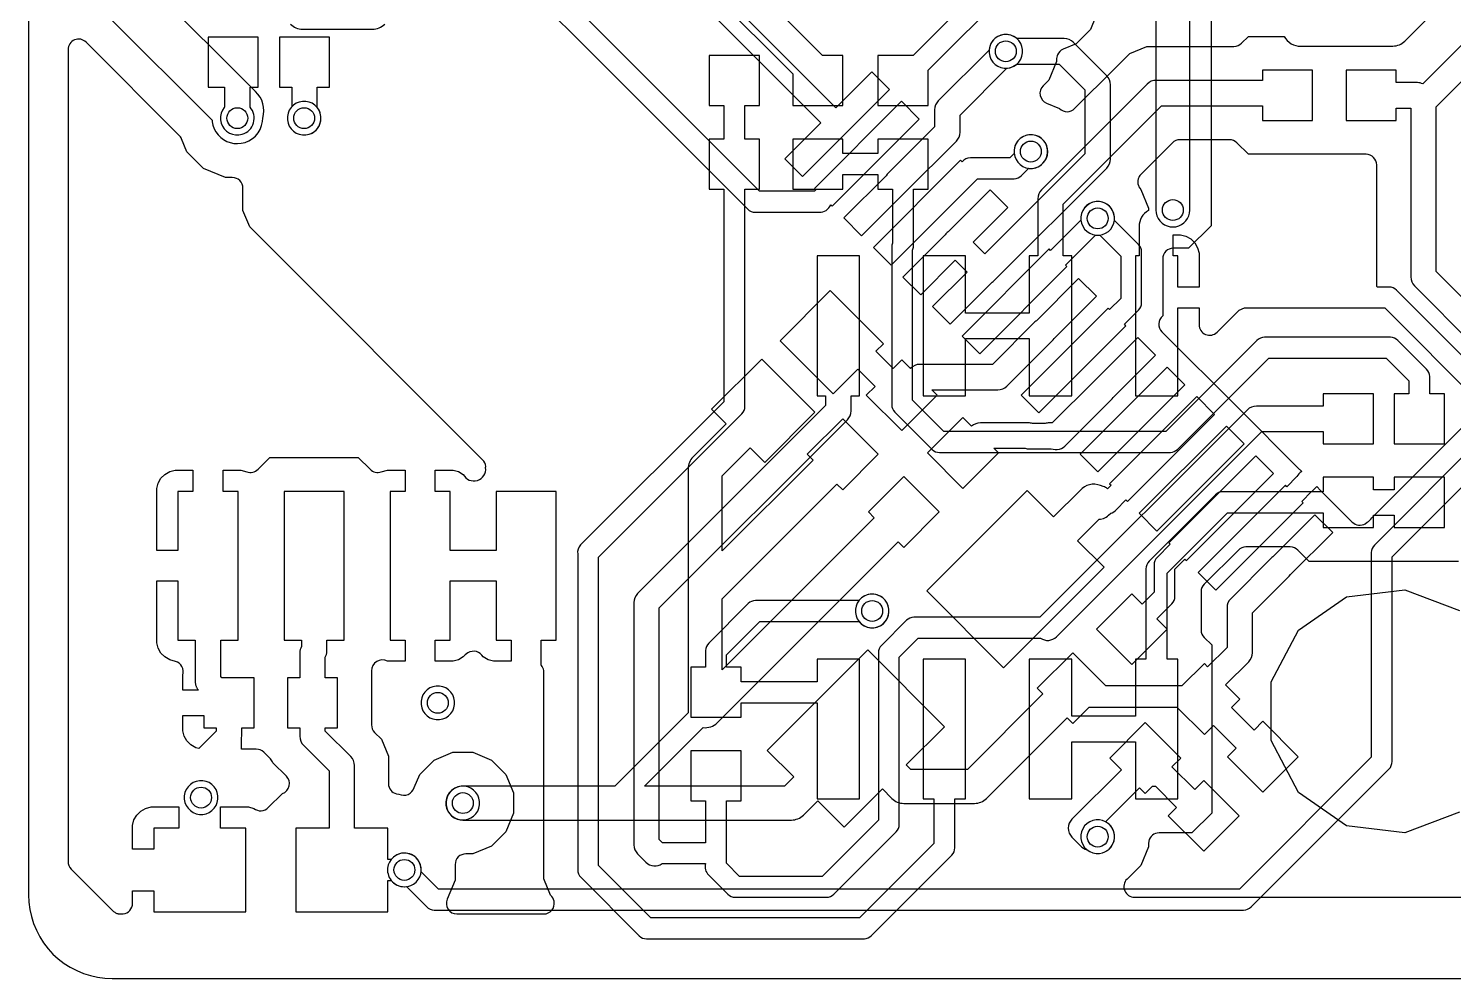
# Model space of a CAD drawing. Header units: millimetres. Extents: x 2.7 to 40, y 1.2 to 40.3.
# Drawn here: x 2.7 to 19.76, y 1.2 to 12.57 of the extents above; entities that cross this region are included whole.
import ezdxf

# ---------------------------------------------------------------- set-up
doc = ezdxf.new("R2010")
doc.units = ezdxf.units.MM

msp = doc.modelspace()

# ---------------------------------------------------------------- linework, layer by layer
at = {"layer": '16_copper'}
for points in [[(9.956, 13.923), (11.85, 12.03), (11.85, 11.65), (12.45, 11.65), (12.45, 12.25), (12.204, 12.25), (10.303, 14.151)], [(19.833, 3.193), (19.177, 2.945), (18.48, 3.029), (17.903, 3.428), (17.577, 4.049), (17.577, 4.751), (17.903, 5.372), (18.48, 5.771), (19.177, 5.855), (19.833, 5.607)]]:
    msp.add_lwpolyline(points, dxfattribs=at)
for points in [[(15.475, 12.707), (15.415, 12.562), (15.244, 12.391), (15.086, 12.326, 0.201007), (15.018, 12.256), (15.013, 12.245, 0.111712), (15.008, 12.179), (14.915, 11.956), (14.846, 11.887, 0.534515), (14.888, 11.68), (15.044, 11.615, 0.415932), (15.224, 11.615), (15.708, 12.099), (15.883, 12.274), (16.089, 12.359), (17.131, 12.359, 0.198917), (17.221, 12.396), (17.305, 12.479), (17.733, 12.479, 0.298395), (17.933, 12.363), (19.034, 12.363, 0.198912), (19.177, 12.423), (20.135, 13.381, 0.198912)], [(14.216, 13.174), (13.292, 12.25), (12.869, 12.25), (12.869, 11.65), (13.469, 11.65), (13.469, 12.073), (14.429, 13.034, 0.198912)], [(3.651, 12.722), (4.897, 11.477), (4.898, 11.456), (4.908, 11.414), (4.923, 11.373), (4.944, 11.335), (4.97, 11.3), (5.001, 11.269), (5.036, 11.243), (5.074, 11.222), (5.115, 11.207), (5.158, 11.198), (5.201, 11.195), (5.245, 11.199, 0.333899), (5.502, 11.459), (5.505, 11.5, 0.286625), (5.416, 11.82), (4.172, 13.064)], [(20.467, 12.983), (19.394, 11.909, 0.114395), (19.327, 11.925), (19.073, 11.925), (19.073, 12.073), (18.473, 12.073), (18.473, 11.473), (19.073, 11.473), (19.073, 11.621), (19.248, 11.621), (19.248, 9.6, 0.198912), (19.292, 9.492), (19.992, 8.792, 0.198912)], [(20.163, 9.052), (19.552, 9.663), (19.552, 11.637), (20.727, 12.812, 0.198912)], [(5.836, 12.625, 0.198912), (5.98, 12.565), (6.82, 12.565, 0.198912), (6.964, 12.625)], [(20.177, 8.341), (19.076, 9.442, 0.198912), (18.988, 9.478), (18.846, 9.478), (18.841, 9.489), (18.841, 10.94, 0.414214), (18.714, 11.067), (17.305, 11.067), (17.167, 11.204, 0.198912), (17.077, 11.241), (16.484, 11.241, 0.198912), (16.394, 11.204), (16.015, 10.824, 0.055545), (15.997, 10.802), (15.991, 10.791, 0.283547), (16.015, 10.644), (16.108, 10.421), (16.108, 10.395, 0.289777), (15.997, 10.2), (15.997, 9.851), (15.951, 9.851), (15.951, 8.175), (16.459, 8.175), (16.459, 9.228), (16.713, 9.228), (16.713, 9.027, 0.668179), (16.93, 8.938), (17.195, 9.202), (17.257, 9.228), (18.936, 9.228), (20.056, 8.108)], [(19.818, 6.194), (18.032, 6.194), (17.896, 6.329, 0.198912), (17.806, 6.367), (17.274, 6.367, 0.198912), (17.184, 6.329), (16.776, 5.921, 0.198912), (16.738, 5.831), (16.738, 5.373, 0.198917), (16.776, 5.283), (16.865, 5.194), (16.865, 3.18), (16.627, 2.942), (16.235, 2.942, 0.3458), (16.111, 2.845), (16.108, 2.818, 0.070407), (16.108, 2.777), (16.015, 2.554), (15.851, 2.39, 0.668179), (15.941, 2.173), (28.1, 2.173, 0.198912)]]:
    msp.add_lwpolyline(points, format="xyb", dxfattribs=at)
for points in [[(14.459, 12.107), (14.495, 12.122), (14.528, 12.144), (14.556, 12.172), (14.578, 12.205), (14.593, 12.241), (14.601, 12.28), (14.601, 12.32), (14.593, 12.359), (14.578, 12.395), (14.556, 12.428), (14.528, 12.456), (14.495, 12.478), (14.459, 12.493), (14.42, 12.501), (14.38, 12.501), (14.341, 12.493), (14.305, 12.478), (14.272, 12.456), (14.244, 12.428), (14.222, 12.395), (14.207, 12.359), (14.199, 12.32), (14.199, 12.28), (14.207, 12.241), (14.222, 12.205), (14.244, 12.172), (14.272, 12.144), (14.305, 12.122), (14.341, 12.107), (14.38, 12.099), (14.42, 12.099)], [(6.059, 11.307), (6.095, 11.322), (6.128, 11.344), (6.156, 11.372), (6.178, 11.405), (6.193, 11.441), (6.201, 11.48), (6.201, 11.52), (6.193, 11.559), (6.178, 11.595), (6.156, 11.628), (6.128, 11.656), (6.095, 11.678), (6.059, 11.693), (6.02, 11.701), (5.98, 11.701), (5.941, 11.693), (5.905, 11.678), (5.872, 11.656), (5.844, 11.628), (5.822, 11.595), (5.807, 11.559), (5.799, 11.52), (5.799, 11.48), (5.807, 11.441), (5.822, 11.405), (5.844, 11.372), (5.872, 11.344), (5.905, 11.322), (5.941, 11.307), (5.98, 11.299), (6.02, 11.299)], [(14.759, 10.907), (14.795, 10.922), (14.828, 10.944), (14.856, 10.972), (14.878, 11.005), (14.893, 11.041), (14.901, 11.08), (14.901, 11.12), (14.893, 11.159), (14.878, 11.195), (14.856, 11.228), (14.828, 11.256), (14.795, 11.278), (14.759, 11.293), (14.72, 11.301), (14.68, 11.301), (14.641, 11.293), (14.605, 11.278), (14.572, 11.256), (14.544, 11.228), (14.522, 11.195), (14.507, 11.159), (14.499, 11.12), (14.499, 11.08), (14.507, 11.041), (14.522, 11.005), (14.544, 10.972), (14.572, 10.944), (14.605, 10.922), (14.641, 10.907), (14.68, 10.899), (14.72, 10.899)], [(15.559, 10.107), (15.595, 10.122), (15.628, 10.144), (15.656, 10.172), (15.678, 10.205), (15.693, 10.241), (15.701, 10.28), (15.701, 10.32), (15.693, 10.359), (15.678, 10.395), (15.656, 10.428), (15.628, 10.456), (15.595, 10.478), (15.559, 10.493), (15.52, 10.501), (15.48, 10.501), (15.441, 10.493), (15.405, 10.478), (15.372, 10.456), (15.344, 10.428), (15.322, 10.395), (15.307, 10.359), (15.299, 10.32), (15.299, 10.28), (15.307, 10.241), (15.322, 10.205), (15.344, 10.172), (15.372, 10.144), (15.405, 10.122), (15.441, 10.107), (15.48, 10.099), (15.52, 10.099)], [(16.459, 9.478), (16.459, 9.851), (16.403, 9.851), (16.403, 10.105), (16.492, 10.105), (16.557, 10.088), (16.615, 10.054), (16.662, 10.007), (16.696, 9.949), (16.713, 9.885), (16.713, 9.478)], [(4.235, 6.322), (4.235, 7.065), (4.252, 7.13), (4.286, 7.188), (4.333, 7.235), (4.391, 7.269), (4.456, 7.286), (4.669, 7.286), (4.669, 7.032), (4.489, 7.032), (4.489, 6.322)], [(4.702, 3.963), (4.644, 3.997), (4.597, 4.044), (4.563, 4.102), (4.546, 4.167), (4.546, 4.35), (4.8, 4.35), (4.8, 4.2), (4.948, 4.2), (4.948, 4.163), (4.738, 3.954)], [(7.959, 3.107), (7.995, 3.122), (8.028, 3.144), (8.056, 3.172), (8.078, 3.205), (8.093, 3.241), (8.101, 3.28), (8.101, 3.32), (8.093, 3.359), (8.078, 3.395), (8.056, 3.428), (8.028, 3.456), (7.995, 3.478), (7.959, 3.493), (7.92, 3.501), (7.88, 3.501), (7.841, 3.493), (7.805, 3.478), (7.772, 3.456), (7.744, 3.428), (7.722, 3.395), (7.707, 3.359), (7.699, 3.32), (7.699, 3.28), (7.707, 3.241), (7.722, 3.205), (7.744, 3.172), (7.772, 3.144), (7.805, 3.122), (7.841, 3.107), (7.88, 3.099), (7.92, 3.099)], [(3.946, 2.75), (3.946, 3.033), (3.963, 3.098), (3.997, 3.156), (4.044, 3.203), (4.102, 3.237), (4.167, 3.254), (4.5, 3.254), (4.5, 3), (4.2, 3), (4.2, 2.75)], [(15.559, 2.705), (15.595, 2.72), (15.628, 2.742), (15.656, 2.77), (15.678, 2.803), (15.693, 2.839), (15.701, 2.878), (15.701, 2.918), (15.693, 2.957), (15.678, 2.993), (15.656, 3.026), (15.628, 3.054), (15.595, 3.076), (15.559, 3.091), (15.52, 3.099), (15.48, 3.099), (15.441, 3.091), (15.405, 3.076), (15.372, 3.054), (15.344, 3.026), (15.322, 2.993), (15.307, 2.957), (15.299, 2.918), (15.299, 2.878), (15.307, 2.839), (15.322, 2.803), (15.344, 2.77), (15.372, 2.742), (15.405, 2.72), (15.441, 2.705), (15.48, 2.697), (15.52, 2.697)]]:
    msp.add_lwpolyline(points, close=True, dxfattribs=at)
for points in [[(3.832, 1.974, 0.384428), (3.946, 2.1), (3.946, 2.25), (4.2, 2.25), (4.2, 2), (5.3, 2), (5.3, 3), (5, 3), (5, 3.254), (5.333, 3.254), (5.398, 3.237, 0.389213), (5.571, 3.246), (5.739, 3.414, 0.551035), (5.787, 3.623), (5.626, 3.783, 0.105286), (5.597, 3.828), (5.516, 3.909, 0.198912), (5.427, 3.946), (5.25, 3.946), (5.25, 4.073, 0.044447), (5.252, 4.1), (5.252, 4.2), (5.4, 4.2), (5.4, 4.8), (5.016, 4.8), (5.001, 4.814), (5.001, 5.252), (5.209, 5.252), (5.209, 7.032), (5.029, 7.032), (5.029, 7.286), (5.242, 7.286), (5.313, 7.267, 0.29505), (5.448, 7.296), (5.591, 7.438), (6.647, 7.438), (6.79, 7.296, 0.286086), (6.922, 7.266), (6.996, 7.286), (7.209, 7.286), (7.209, 7.032), (7.029, 7.032), (7.029, 5.252), (7.209, 5.252), (7.209, 4.998), (6.996, 4.998, 0.568261), (6.806, 4.883), (6.806, 4.236, 0.198912), (6.844, 4.147), (6.924, 4.067), (7.009, 3.861), (7.009, 3.533, 0.3458), (7.106, 3.41), (7.134, 3.406, 0.44338), (7.319, 3.485), (7.385, 3.644), (7.556, 3.815), (7.779, 3.908), (8.021, 3.908), (8.244, 3.815), (8.415, 3.644), (8.508, 3.421), (8.508, 3.179), (8.415, 2.956), (8.244, 2.785), (8.021, 2.692), (7.935, 2.692, 0.414214), (7.808, 2.565), (7.808, 2.379), (7.712, 2.149, 0.534511), (7.829, 1.973), (8.869, 1.973, 0.457389), (8.994, 2.118), (8.993, 2.126, 0.150376), (8.95, 2.199), (8.869, 2.394), (8.869, 4.871, 0.137211), (8.85, 4.936), (8.843, 4.948, 0.009261), (8.839, 4.952), (8.839, 5.252), (9.019, 5.252), (9.019, 7.032), (8.299, 7.032), (8.299, 6.322), (7.749, 6.322), (7.749, 7.032), (7.569, 7.032), (7.569, 7.286), (7.782, 7.286), (7.847, 7.269), (7.905, 7.235, 0.846862), (8.173, 7.317), (8.174, 7.33, 0.176836), (8.137, 7.409), (5.516, 10.03), (5.348, 10.198), (5.267, 10.394), (5.267, 10.662, 0.414214), (5.14, 10.789), (5.059, 10.789), (4.797, 10.897), (4.597, 11.097), (4.533, 11.253, 0.098492), (4.505, 11.294), (3.39, 12.409, 0.668179), (3.173, 12.319), (3.173, 2.6, 0.198912), (3.21, 2.51), (3.71, 2.01), (3.714, 2.007), (3.718, 2.003), (3.725, 1.998), (3.732, 1.993), (3.737, 1.99), (3.742, 1.987), (3.75, 1.984), (3.757, 1.98), (3.763, 1.979), (3.768, 1.977), (3.775, 1.976), (3.785, 1.974), (3.794, 1.974), (3.8, 1.973), (3.819, 1.973)], [(12.707, 1.676, 0.185346), (12.788, 1.712), (13.753, 2.677, 0.198912), (13.79, 2.765), (13.79, 3.349), (13.919, 3.349), (13.919, 5.025), (13.411, 5.025), (13.411, 3.349), (13.54, 3.349), (13.54, 2.817), (12.648, 1.925), (10.152, 1.925), (9.525, 2.552), (9.525, 6.245), (11.24, 7.96, 0.198912), (11.277, 8.05), (11.277, 10.65), (11.45, 10.65), (11.45, 11.25), (11.277, 11.25), (11.277, 11.65), (11.45, 11.65), (11.45, 12.25), (10.85, 12.25), (10.85, 11.65), (11.023, 11.65), (11.023, 11.25), (10.85, 11.25), (10.85, 10.65), (11.023, 10.65), (11.023, 8.103), (9.31, 6.39, 0.238728), (9.275, 6.281), (9.275, 2.5, 0.198912), (9.312, 2.412), (10.012, 1.712, 0.198912), (10.1, 1.675), (12.7, 1.675)], [(13.919, 8.861), (14.681, 8.861), (14.681, 8.175), (15.189, 8.175), (15.189, 9.851), (15.087, 9.851), (15.087, 10.472), (16.263, 11.648), (17.473, 11.648), (17.473, 11.473), (18.073, 11.473), (18.073, 12.073), (17.473, 12.073), (17.473, 11.952), (16.2, 11.952, 0.198912), (16.092, 11.908), (14.827, 10.643, 0.198912), (14.783, 10.535), (14.783, 9.851), (14.681, 9.851), (14.681, 9.165), (13.919, 9.165), (13.919, 9.851), (13.411, 9.851), (13.411, 8.175), (13.919, 8.175)], [(16.373, 7.499, 0.185346), (16.455, 7.534), (17.547, 8.627), (18.953, 8.627), (19.225, 8.355), (19.225, 8.2), (19.05, 8.2), (19.05, 7.6), (19.65, 7.6), (19.65, 8.2), (19.475, 8.2), (19.475, 8.406, 0.198912), (19.438, 8.495), (19.093, 8.84, 0.198912), (19.004, 8.877), (17.496, 8.877, 0.198912), (17.407, 8.84), (16.315, 7.748), (13.658, 7.748), (13.284, 8.122), (13.284, 9.918, 0.091621), (13.294, 9.966), (13.294, 10.65), (13.469, 10.65), (13.469, 11.25), (12.869, 11.25), (12.869, 11.075), (12.45, 11.075), (12.45, 11.25), (11.85, 11.25), (11.85, 10.65), (12.45, 10.65), (12.45, 10.825), (12.869, 10.825), (12.869, 10.65), (13.044, 10.65), (13.044, 10.003, 0.098257), (13.034, 9.956), (13.034, 8.07, 0.198912), (13.071, 7.982), (13.518, 7.534, 0.198912), (13.607, 7.498), (16.366, 7.498)], [(11.231, 3.327), (11.231, 3.927), (10.631, 3.927), (10.631, 3.327), (10.806, 3.327), (10.806, 2.825), (10.291, 2.825), (10.252, 2.863), (10.252, 5.637), (12.503, 7.887, 0.198912), (12.547, 7.995), (12.547, 8.175), (12.649, 8.175), (12.649, 9.851), (12.141, 9.851), (12.141, 8.175), (12.243, 8.175), (12.243, 8.058), (9.992, 5.808, 0.198912), (9.948, 5.7), (9.948, 2.8, 0.198912), (9.992, 2.692), (10.092, 2.592, 0.362477), (10.287, 2.575), (10.806, 2.575, 0.296246), (10.843, 2.439), (11.073, 2.208, 0.198912), (11.161, 2.172), (12.253, 2.172, 0.198912), (12.342, 2.208), (13.088, 2.955, 0.198912), (13.125, 3.043), (13.125, 5.048), (13.352, 5.275), (14.814, 5.275, 0.361553), (15.008, 5.292), (17.463, 7.748), (18.2, 7.748), (18.2, 7.6), (18.8, 7.6), (18.8, 8.2), (18.2, 8.2), (18.2, 8.052), (17.4, 8.052, 0.198912), (17.292, 8.008), (14.809, 5.525), (13.3, 5.525, 0.198912), (13.212, 5.488), (12.912, 5.188, 0.198912), (12.875, 5.1), (12.875, 3.095), (12.202, 2.422), (11.213, 2.422), (11.056, 2.579), (11.056, 3.327)], [(15.189, 4.035), (15.951, 4.035), (15.951, 3.349), (16.459, 3.349), (16.459, 5.025), (16.332, 5.025), (16.332, 6.052), (17.053, 6.773), (18.2, 6.773), (18.2, 6.6), (18.8, 6.6), (18.8, 6.748), (19.05, 6.748), (19.05, 6.6), (19.65, 6.6), (19.65, 7.2), (19.05, 7.2), (19.05, 7.052), (18.8, 7.052), (18.8, 7.2), (18.2, 7.2), (18.2, 7.027), (17, 7.027, 0.198912), (16.91, 6.99), (16.115, 6.195, 0.198912), (16.078, 6.105), (16.078, 5.025), (15.951, 5.025), (15.951, 4.339), (15.189, 4.339), (15.189, 5.025), (14.681, 5.025), (14.681, 3.349), (15.189, 3.349)], [(7, 2.375), (7.042, 2.375, 0.915179), (7.378, 2.595), (7.356, 2.628, 0.478887), (7.042, 2.625), (7, 2.625), (7, 3), (6.602, 3), (6.602, 3.75, 0.198912), (6.558, 3.858), (6.252, 4.163), (6.252, 4.2), (6.4, 4.2), (6.4, 4.8), (6.252, 4.8), (6.252, 5.045, 0.126672), (6.271, 5.119), (6.271, 5.252), (6.479, 5.252), (6.479, 7.032), (5.759, 7.032), (5.759, 5.252), (5.967, 5.252), (5.967, 5.174, 0.114055), (5.948, 5.1), (5.948, 4.8), (5.8, 4.8), (5.8, 4.2), (5.948, 4.2), (5.948, 4.1, 0.198912), (5.992, 3.992), (6.298, 3.687), (6.298, 3), (5.9, 3), (5.9, 2), (7, 2)], [(4.735, 4.65), (4.546, 4.65), (4.546, 4.833, 0.43405), (4.458, 4.997), (4.391, 5.015), (4.333, 5.049), (4.286, 5.096), (4.252, 5.154), (4.235, 5.219), (4.235, 5.962), (4.489, 5.962), (4.489, 5.252), (4.697, 5.252), (4.697, 4.751), (4.697, 4.745), (4.697, 4.74), (4.699, 4.73), (4.7, 4.72), (4.701, 4.715), (4.702, 4.709), (4.706, 4.7), (4.709, 4.691), (4.712, 4.686), (4.714, 4.681), (4.719, 4.672), (4.724, 4.664), (4.728, 4.66), (4.731, 4.655)], [(7.569, 4.998), (7.569, 5.252), (7.749, 5.252), (7.749, 5.962), (8.299, 5.962), (8.299, 5.252), (8.479, 5.252), (8.479, 4.998), (8.266, 4.998), (8.201, 5.015), (8.143, 5.049, 0.431498), (7.96, 5.098), (7.959, 5.097, 0.124878), (7.905, 5.049), (7.847, 5.015), (7.782, 4.998)], [(12.649, 5.025), (12.141, 5.025), (12.141, 4.752), (11.231, 4.752), (11.231, 4.927), (11.056, 4.927), (11.056, 5.075), (11.456, 5.475), (12.642, 5.475, 0.915179), (12.978, 5.695), (12.956, 5.728, 0.478887), (12.642, 5.725), (11.404, 5.725, 0.198912), (11.316, 5.688), (10.843, 5.215, 0.198912), (10.806, 5.127), (10.806, 4.927), (10.631, 4.927), (10.631, 4.327), (11.231, 4.327), (11.231, 4.502), (12.141, 4.502), (12.141, 3.349), (12.649, 3.349)]]:
    msp.add_lwpolyline(points, format="xyb", close=True, dxfattribs=at)
at = {"layer": '1_copper'}
msp.add_lwpolyline([(7.51, 16.12), (12.186, 11.444), (11.754, 11.012), (11.966, 10.8), (13.009, 11.843), (12.797, 12.055), (12.366, 11.623), (7.727, 16.262)], dxfattribs=at)
for points in [[(6.91, 14.81), (11.31, 10.41, 0.198912), (11.4, 10.373), (12.161, 10.373), (12.167, 10.374, 0.329262), (12.304, 10.463), (12.32, 10.447), (13.363, 11.489), (13.151, 11.702), (12.108, 10.659), (12.124, 10.642), (12.109, 10.627), (11.453, 10.627), (7.127, 14.953)], [(16.857, 13.089), (16.857, 10.211), (16.589, 9.943), (16.406, 9.943, 0.414214), (16.279, 9.816), (16.279, 9.132, 0.44639), (16.269, 8.942), (17.19, 8.022), (17.19, 8.022), (17.897, 7.315), (17.943, 7.269, 0.15781), (17.885, 7.208), (17.765, 7.088), (17.747, 7.105), (16.704, 6.062), (16.916, 5.85), (17.959, 6.893), (17.942, 6.911), (18.061, 7.03, 0.040778), (18.076, 7.043), (18.123, 7.089), (18.169, 7.043), (18.548, 6.664, 0.345798), (18.704, 6.645), (18.726, 6.662, 0.136378), (18.78, 6.716), (19.982, 7.918, 0.198912)], [(20.112, 7.688), (18.812, 6.388, 0.198912), (18.775, 6.3), (18.775, 3.849), (17.196, 2.27), (7.607, 2.27), (7.4, 2.476, 0.915186), (7.007, 2.559), (6.999, 2.52, 0.478888), (7.224, 2.3), (7.467, 2.056, 0.198912), (7.555, 2.02), (17.247, 2.02, 0.198912), (17.336, 2.056), (18.988, 3.709, 0.198912), (19.025, 3.797), (19.025, 6.248), (20.252, 7.475)]]:
    msp.add_lwpolyline(points, format="xyb", dxfattribs=at)
for points in [[(16.437, 10.2, 0.361416), (16.603, 10.4), (16.603, 12.9, 1), (16.197, 12.9), (16.197, 10.4), (16.2, 10.365), (16.209, 10.33), (16.224, 10.298), (16.245, 10.269), (16.27, 10.244), (16.299, 10.223), (16.332, 10.209), (16.366, 10.2), (16.402, 10.197)], [(5.259, 11.307, 0.543249), (5.352, 11.632), (5.352, 11.87), (5.45, 11.87), (5.45, 12.47), (4.85, 12.47), (4.85, 11.87), (5.048, 11.87), (5.048, 11.632), (5.044, 11.628), (5.022, 11.595), (5.007, 11.559), (4.999, 11.52), (4.999, 11.48), (5.007, 11.441), (5.022, 11.405), (5.044, 11.372), (5.072, 11.344), (5.105, 11.322), (5.141, 11.307), (5.18, 11.299), (5.22, 11.299)], [(6.059, 11.307, 0.536486), (6.155, 11.629), (6.155, 11.87), (6.303, 11.87), (6.303, 12.47), (5.703, 12.47), (5.703, 11.87), (5.851, 11.87), (5.851, 11.635), (5.844, 11.628), (5.822, 11.595), (5.807, 11.559), (5.799, 11.52), (5.799, 11.48), (5.807, 11.441), (5.822, 11.405), (5.844, 11.372), (5.872, 11.344), (5.905, 11.322), (5.941, 11.307), (5.98, 11.299), (6.02, 11.299)], [(14.238, 9.536, 0.04228), (14.257, 9.552), (15.608, 10.902, 0.198912), (15.652, 11.01), (15.652, 11.9, 0.198912), (15.608, 12.008), (15.208, 12.408, 0.198912), (15.1, 12.452), (14.532, 12.452, 0.61794), (14.199, 12.314), (13.592, 11.708, 0.198912), (13.548, 11.6), (13.548, 11.395), (12.981, 10.828), (12.966, 10.81), (12.461, 10.305), (12.674, 10.093), (13.179, 10.598, 0.038623), (13.197, 10.613), (13.808, 11.224, 0.198912), (13.852, 11.332), (13.852, 11.537), (14.414, 12.099, 0.162208), (14.532, 12.148), (15.037, 12.148), (15.348, 11.837), (15.348, 11.073), (14.15, 9.875), (14.01, 10.015), (14.424, 10.429), (14.212, 10.641), (13.708, 10.138, 0.079006), (13.674, 10.104), (13.169, 9.598), (13.381, 9.386), (13.794, 9.8), (13.936, 9.658), (13.522, 9.244), (13.734, 9.032)], [(14.063, 10.775), (14.5, 10.775, 0.198912), (14.588, 10.812), (14.676, 10.9, 0.915186), (14.759, 11.293), (14.72, 11.301, 0.478888), (14.5, 11.076), (14.448, 11.025), (13.976, 11.025, 0.232923), (13.876, 10.977), (13.858, 10.995), (12.815, 9.952), (13.027, 9.739)], [(15.838, 9.015), (15.82, 9.032), (15.988, 9.2, 0.198912), (16.025, 9.289), (16.025, 9.9, 0.198912), (15.988, 9.988), (15.7, 10.276, 0.915186), (15.307, 10.359), (15.299, 10.32, 0.050726), (15.299, 10.279), (14.936, 9.916), (14.919, 9.934), (13.876, 8.891), (14.088, 8.679), (15.131, 9.722), (15.113, 9.739), (15.474, 10.1, 0.062073), (15.524, 10.1), (15.775, 9.848), (15.775, 9.341), (15.643, 9.209), (15.626, 9.227), (14.583, 8.184), (14.795, 7.972)], [(13.579, 8.183), (13.514, 8.248), (14.304, 8.248, 0.198912), (14.412, 8.292), (14.965, 8.845), (14.98, 8.863), (15.484, 9.368), (15.272, 9.58), (14.767, 9.075, 0.038623), (14.749, 9.061), (14.241, 8.552), (13.372, 8.552, 0.211059), (13.259, 8.503), (13.155, 8.607), (13.05, 8.503), (12.844, 8.709), (12.935, 8.8), (12.299, 9.436), (11.697, 8.835), (12.334, 8.198), (12.629, 8.493), (12.835, 8.287), (12.73, 8.183), (13.155, 7.759)], [(14.311, 7.492), (14.255, 7.548), (14.632, 7.548, 0.079462), (14.679, 7.54), (14.911, 7.54, 0.032967), (14.932, 7.542), (14.941, 7.543, 0.320596), (15.126, 7.592), (15.672, 8.138), (15.687, 8.156), (16.191, 8.661), (15.979, 8.873), (15.474, 8.368, 0.038623), (15.456, 8.353), (14.955, 7.852), (14.918, 7.852, 0.078095), (14.872, 7.845), (14.719, 7.845, 0.075985), (14.671, 7.852), (14.095, 7.852, 0.188607), (13.991, 7.812), (13.887, 7.916), (13.462, 7.492), (13.887, 7.068)], [(10.598, 4.396, 0.018807), (10.599, 4.381), (9.721, 3.503), (7.9, 3.503, 0.923416), (7.868, 3.099), (7.9, 3.097), (11.833, 3.097, 0.198912), (11.977, 3.156), (12.148, 3.328), (12.464, 3.012), (12.922, 3.47), (13.035, 3.356, 0.198912), (13.179, 3.297), (14.025, 3.297, 0.198912), (14.169, 3.356), (15.133, 4.32), (15.201, 4.251), (15.398, 4.449), (16.449, 4.449), (16.777, 4.121), (16.885, 4.23), (17.157, 3.959), (17.052, 3.855), (17.477, 3.43), (17.901, 3.855), (17.477, 4.279), (17.372, 4.174), (17.101, 4.446), (17.201, 4.546), (17.031, 4.715), (17.308, 4.992, 0.198912), (17.352, 5.1), (17.352, 5.576), (17.793, 6.017), (17.808, 6.035), (18.313, 6.54), (18.101, 6.752), (17.596, 6.247, 0.038623), (17.577, 6.232), (17.092, 5.747, 0.198912), (17.048, 5.639), (17.048, 5.163), (16.815, 4.931), (16.777, 4.97), (16.509, 4.703), (15.598, 4.703), (15.201, 5.1), (14.777, 4.676), (14.845, 4.607), (13.941, 3.703), (13.263, 3.703), (13.209, 3.757), (13.666, 4.214), (12.747, 5.134), (11.545, 3.931), (11.861, 3.616), (11.749, 3.503), (10.075, 3.503), (10.776, 4.204, 0.230434), (10.944, 4.262), (13.111, 6.429), (13.18, 6.361), (13.604, 6.785), (13.18, 7.209), (12.755, 6.785), (12.824, 6.717), (11.003, 4.896), (11.003, 5.744), (12.379, 7.12), (12.447, 7.051), (12.872, 7.476), (12.447, 7.9), (12.023, 7.476), (12.092, 7.407), (11.003, 6.319), (11.003, 7.217), (11.339, 7.553), (11.514, 7.378), (12.115, 7.979), (11.478, 8.616), (10.877, 8.015), (11.052, 7.84), (10.656, 7.445, 0.198912), (10.597, 7.301), (10.597, 4.405)], [(15.576, 6.123), (15.26, 6.439), (15.519, 6.698), (15.535, 6.7), (15.57, 6.709, 0.087942), (15.631, 6.745), (15.656, 6.77, 0.15221), (15.721, 6.812), (15.838, 6.929), (15.856, 6.911), (16.899, 7.954), (16.686, 8.166), (15.643, 7.123), (15.661, 7.105), (15.619, 7.064, 0.073978), (15.567, 7.092), (15.532, 7.101, 0.321675), (15.289, 7.044), (14.972, 6.727), (14.656, 7.043), (13.454, 5.841), (14.374, 4.921)], [(16.332, 5.383), (16.209, 5.507), (16.388, 5.686, 0.198912), (16.425, 5.775), (16.425, 6.102), (16.545, 6.222), (16.563, 6.204), (17.606, 7.247), (17.394, 7.459), (16.351, 6.416), (16.368, 6.398), (16.212, 6.242, 0.198912), (16.175, 6.153), (16.175, 5.827), (16.032, 5.683), (15.908, 5.807), (15.484, 5.383), (15.908, 4.959)], [(15.559, 2.705, 0.672935), (15.593, 3.077), (16, 3.484), (16.069, 3.414), (16.157, 3.502), (16.191, 3.502), (16.445, 3.247), (16.345, 3.147), (16.769, 2.723), (17.194, 3.147), (16.769, 3.572), (16.661, 3.463), (16.389, 3.734), (16.494, 3.838), (16.069, 4.263), (15.645, 3.838), (15.784, 3.7), (15.192, 3.108, 0.414214), (15.192, 2.892), (15.294, 2.79, 0.149643), (15.372, 2.742), (15.405, 2.72), (15.441, 2.705), (15.48, 2.697), (15.52, 2.697)]]:
    msp.add_lwpolyline(points, format="xyb", close=True, dxfattribs=at)
for points in [[(16.545, 8.308), (16.333, 8.52), (15.29, 7.477), (15.502, 7.265)], [(17.252, 7.6), (17.04, 7.813), (15.997, 6.77), (16.209, 6.557)], [(12.859, 5.407), (12.895, 5.422), (12.928, 5.444), (12.956, 5.472), (12.978, 5.505), (12.993, 5.541), (13.001, 5.58), (13.001, 5.62), (12.993, 5.659), (12.978, 5.695), (12.956, 5.728), (12.928, 5.756), (12.895, 5.778), (12.859, 5.793), (12.82, 5.801), (12.78, 5.801), (12.741, 5.793), (12.705, 5.778), (12.672, 5.756), (12.644, 5.728), (12.622, 5.695), (12.607, 5.659), (12.599, 5.62), (12.599, 5.58), (12.607, 5.541), (12.622, 5.505), (12.644, 5.472), (12.672, 5.444), (12.705, 5.422), (12.741, 5.407), (12.78, 5.399), (12.82, 5.399)], [(7.659, 4.307), (7.695, 4.322), (7.728, 4.344), (7.756, 4.372), (7.778, 4.405), (7.793, 4.441), (7.801, 4.48), (7.801, 4.52), (7.793, 4.559), (7.778, 4.595), (7.756, 4.628), (7.728, 4.656), (7.695, 4.678), (7.659, 4.693), (7.62, 4.701), (7.58, 4.701), (7.541, 4.693), (7.505, 4.678), (7.472, 4.656), (7.444, 4.628), (7.422, 4.595), (7.407, 4.559), (7.399, 4.52), (7.399, 4.48), (7.407, 4.441), (7.422, 4.405), (7.444, 4.372), (7.472, 4.344), (7.505, 4.322), (7.541, 4.307), (7.58, 4.299), (7.62, 4.299)], [(4.825, 3.173), (4.862, 3.188), (4.895, 3.21), (4.923, 3.238), (4.945, 3.271), (4.96, 3.308), (4.967, 3.346), (4.967, 3.386), (4.96, 3.425), (4.945, 3.462), (4.923, 3.495), (4.895, 3.523), (4.862, 3.545), (4.825, 3.56), (4.786, 3.567), (4.746, 3.567), (4.708, 3.56), (4.671, 3.545), (4.638, 3.523), (4.61, 3.495), (4.588, 3.462), (4.573, 3.425), (4.565, 3.386), (4.565, 3.346), (4.573, 3.308), (4.588, 3.271), (4.61, 3.238), (4.638, 3.21), (4.671, 3.188), (4.708, 3.173), (4.746, 3.165), (4.786, 3.165)]]:
    msp.add_lwpolyline(points, close=True, dxfattribs=at)
at = {"layer": 'drills_via_1_16'}
for centre in [(14.4, 12.3), (5.2, 11.5), (6, 11.5), (14.7, 11.1), (15.5, 10.3), (16.4, 10.4), (12.8, 5.6), (7.6, 4.5), (4.766, 3.366), (7.9, 3.3), (15.5, 2.898), (7.2, 2.5)]:
    msp.add_circle(centre, 0.125, dxfattribs=at)
at = {"layer": 'outline'}
msp.add_lwpolyline([(2.7, 39.3), (2.7, 2.2), (2.7, 2.2), (2.704, 2.113), (2.715, 2.026), (2.734, 1.941), (2.76, 1.858), (2.794, 1.777), (2.834, 1.7), (2.881, 1.626), (2.934, 1.557), (2.993, 1.493), (3.057, 1.434), (3.126, 1.381), (3.2, 1.334), (3.277, 1.294), (3.358, 1.26), (3.441, 1.234), (3.526, 1.215), (3.613, 1.204), (3.7, 1.2), (39, 1.2)], dxfattribs=at)

doc.saveas('drawing.dxf')
